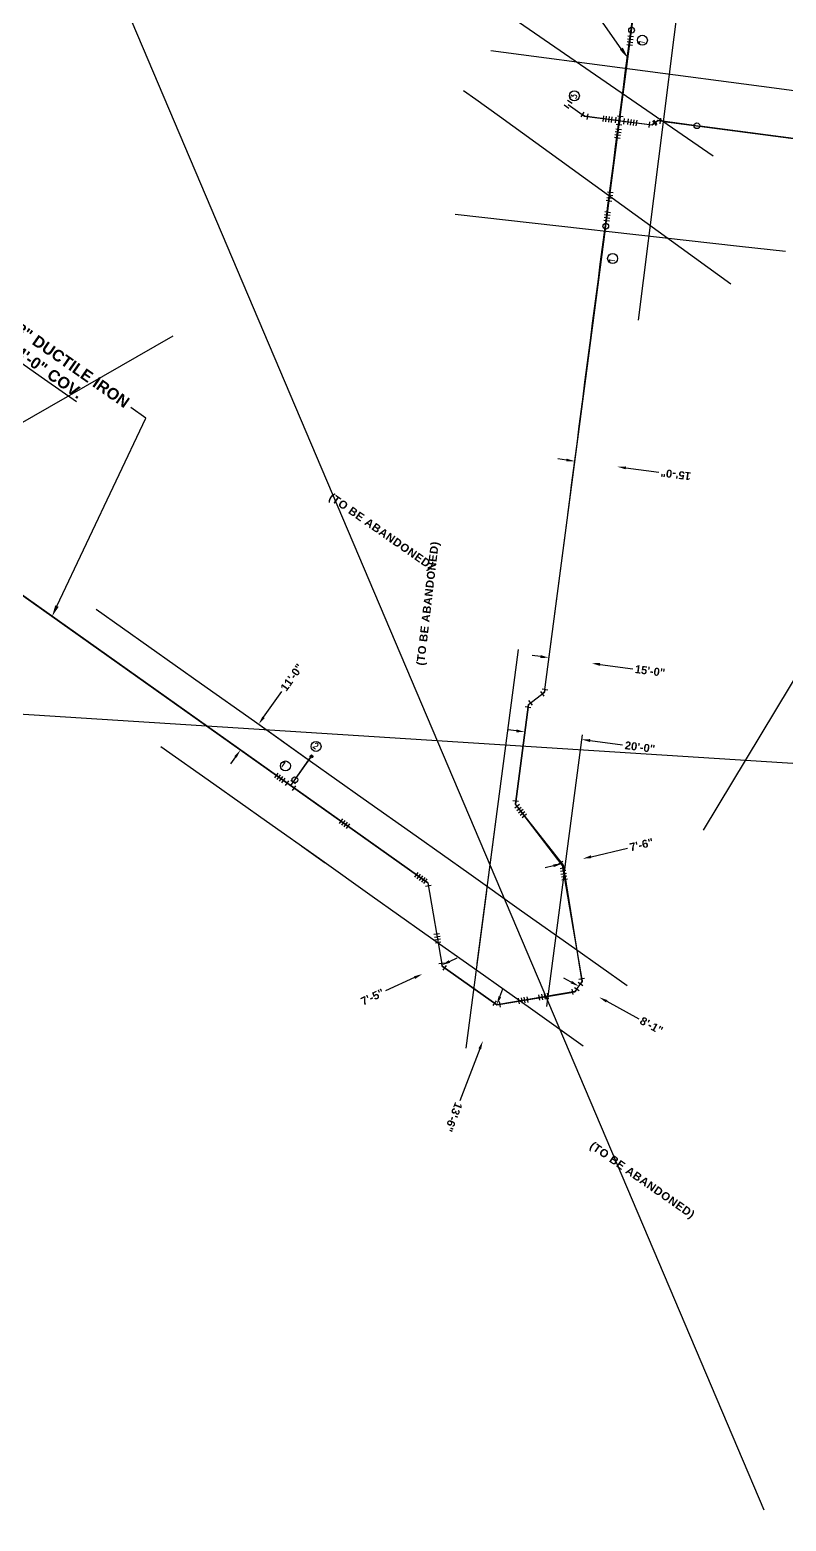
# Model space of a CAD drawing. Header units: feet. Extents: x 0 to 2707995, y 0 to 272563.
# Drawn here: x 2706320 to 2706585, y 270313 to 270835 of the extents above; entities that cross this region are included whole.
import ezdxf
from ezdxf import colors
from ezdxf.entities.mleader import LeaderData, LeaderLine
from ezdxf.math import Vec2, Vec3

# ---------------------------------------------------------------- set-up
doc = ezdxf.new("R2010")
doc.units = ezdxf.units.FT
doc.header["$LTSCALE"] = 20
doc.layers.add('_Non-Plottable Layer', color=21, linetype='Continuous', plot=False)
doc.layers.add('CALC', color=10, linetype='Continuous', plot=False)
for name, color, linetype in [('AlbertToolLayer', 40, 'Continuous'), ('C-PR-WATER', 4, 'Continuous'), ('C-PR-WATER-ABAND', 3, 'Continuous'), ('C-PR-WATER-ABAND-OFF', 3, 'Continuous'), ('C-PR-WATER-DIM', 4, 'Continuous'), ('C-PR-WATER-FITTING', 4, 'Continuous'), ('C-PR-WATER-TXT (W-2)', 4, 'Continuous'), ('C-PR-WATER-TXT-#', 6, 'Continuous')]:
    doc.layers.add(name, color=color, linetype=linetype)
doc.styles.add('ARIAL', font='arialbd.ttf', dxfattribs={"height": 0.24})
doc.styles.add('PROPOSED PLAN', font='arialbd.ttf', dxfattribs={"height": 2.8})
doc.styles.get("Standard").update_dxf_attribs({"font": 'simplex.shx'})
doc.dimstyles.new('PWD Proposed', dxfattribs={"dimtxt": 2.8, "dimasz": 3, "dimexe": 0.18, "dimexo": 0.0625, "dimgap": 1, "dimtad": 0, "dimdec": 0, "dimlfac": 12, "dimzin": 1, "dimdsep": 46, "dimlunit": 4, "dimtxsty": 'PROPOSED PLAN', "dimcen": 0, "dimse1": 1, "dimse2": 1, "dimclrd": 256, "dimclrt": 3, "dimadec": 1, "dimazin": 0, "dimtfac": 1, "dimtdec": 0, "dimtofl": 0, "dimtmove": 0, "dimatfit": 1, "dimfxl": 0.18, "dimfrac": 2, "dimtolj": 1, "dimtzin": 0, "dimlwd": -1, "dimarcsym": 0})

# ---------------------------------------------------------------- blocks, each defined once
blk = doc.blocks.new('*U104')
at = {"layer": 'C-PR-WATER-FITTING'}
for p, q in [((0, -1.41), (-1.41, 0)), ((1, -1), (1, 1))]:
    blk.add_line(p, q, dxfattribs=at)
at = {"layer": 'C-PR-WATER-FITTING', "flags": 128}
blk.add_lwpolyline([(-0.71, -0.71), (0, 0), (1, 0)], dxfattribs=at)
blk = doc.blocks.new('*U89')
at = {"layer": 'C-PR-WATER-FITTING'}
for p, q in [((0, -1.41), (-1.41, 0)), ((1, -1), (1, 1))]:
    blk.add_line(p, q, dxfattribs=at)
at = {"layer": 'C-PR-WATER-FITTING', "flags": 128}
blk.add_lwpolyline([(-0.71, -0.71), (0, 0), (1, 0)], dxfattribs=at)
blk = doc.blocks.new('*U274')
at = {"layer": 'C-PR-WATER-FITTING'}
blk.add_line((1.5, -0.04), (-1.5, 0.03), dxfattribs=at)
for points in [[(-1.52, -0.97), (-1.47, 1.03)], [(1.04, 1.47), (-0.96, 1.52)], [(0, -0.01), (0.04, 1.49)], [(1.48, -1.04), (1.53, 0.96)], [(0.96, -1.53), (-1.04, -1.48)], [(0, -0.01), (-0.04, -1.51)]]:
    blk.add_lwpolyline(points, dxfattribs=at)
blk = doc.blocks.new('*U88')
at = {"layer": 'C-PR-WATER-FITTING'}
for p, q in [((-0.54, -1.31), (-1.31, 0.54)), ((1, -1), (1, 1))]:
    blk.add_line(p, q, dxfattribs=at)
blk.add_lwpolyline([(-0.92, -0.38), (0, 0)], dxfattribs=at)
at = {"layer": 'C-PR-WATER-FITTING', "flags": 128}
blk.add_lwpolyline([(0, 0), (1, 0)], dxfattribs=at)
blk = doc.blocks.new('*U242')
at = {"layer": 'C-PR-WATER-FITTING'}
for p, q in [((-1.36, -0.4), (-0.39, 1.35)), ((0.4, -1.36), (1.36, 0.39))]:
    blk.add_line(p, q, dxfattribs=at)
blk = doc.blocks.new('*U214')
at = {"layer": 'C-PR-WATER-FITTING'}
for p, q in [((0.9, 0.43), (-0.9, -0.43)), ((1.33, -0.48), (-0.48, -1.33)), ((1.76, -1.38), (-0.05, -2.24)), ((2.19, -2.29), (0.38, -3.14))]:
    blk.add_line(p, q, dxfattribs=at)
blk = doc.blocks.new('*U91')
at = {"layer": 'C-PR-WATER-FITTING'}
for p, q in [((-0.43, 0.9), (0.43, -0.9)), ((0.48, 1.33), (1.33, -0.48)), ((1.38, 1.76), (2.24, -0.05)), ((2.29, 2.19), (3.14, 0.38))]:
    blk.add_line(p, q, dxfattribs=at)
blk = doc.blocks.new('*U238')
at = {"layer": 'C-PR-WATER-FITTING'}
blk.add_circle((0, -0.01), 1, dxfattribs=at)
blk = doc.blocks.new('*U101')
at = {"layer": 'C-PR-WATER-FITTING'}
for p, q in [((0.88, 0.47), (-0.88, -0.47)), ((1.35, -0.42), (-0.42, -1.35)), ((1.82, -1.3), (0.05, -2.24)), ((2.29, -2.19), (0.52, -3.12))]:
    blk.add_line(p, q, dxfattribs=at)
blk = doc.blocks.new('*U254')
at = {"layer": 'C-PR-WATER-FITTING'}
blk.add_circle((0, -0.01), 1, dxfattribs=at)
blk = doc.blocks.new('*U207')
at = {"layer": 'C-PR-WATER-FITTING'}
for p, q in [((-0.54, -1.31), (-1.31, 0.54)), ((1, -1), (1, 1))]:
    blk.add_line(p, q, dxfattribs=at)
blk.add_lwpolyline([(-0.92, -0.38), (0, 0)], dxfattribs=at)
at = {"layer": 'C-PR-WATER-FITTING', "flags": 128}
blk.add_lwpolyline([(0, 0), (1, 0)], dxfattribs=at)
blk = doc.blocks.new('*U102')
at = {"layer": 'C-PR-WATER-FITTING'}
for p, q in [((0.47, 0.88), (-0.47, -0.88)), ((1.35, 0.42), (0.42, -1.35)), ((2.24, -0.05), (1.3, -1.82)), ((3.12, -0.52), (2.19, -2.29))]:
    blk.add_line(p, q, dxfattribs=at)
blk = doc.blocks.new('*U255')
at = {"layer": 'C-PR-WATER-FITTING'}
blk.add_line((-0.73, -1.32), (0.73, 1.3), dxfattribs=at)
for points in [[(-0.14, 1.79), (1.61, 0.81)], [(0.82, -1.61), (1.8, 0.13)], [(-1.6, -0.83), (0.14, -1.8)], [(0, -0.01), (1.31, -0.74)]]:
    blk.add_lwpolyline(points, dxfattribs=at)
blk.add_circle((2.18, -1.23), 1, dxfattribs=at)
blk = doc.blocks.new('*U256')
at = {"layer": 'C-PR-WATER-FITTING'}
h = blk.add_hatch(color=256, dxfattribs=at)
h.dxf.hatch_style = 1
h.paths.add_polyline_path([(0.5, -0.01, 1), (-0.5, -0.01, 1)])
blk.add_circle((0, -0.01), 0.5, dxfattribs=at)
blk = doc.blocks.new('*U103')
at = {"layer": 'C-PR-WATER-FITTING'}
for p, q in [((-0.67, 0.74), (0.67, -0.74)), ((0.07, 1.41), (1.41, -0.07)), ((0.81, 2.08), (2.15, 0.6)), ((1.55, 2.76), (2.89, 1.27))]:
    blk.add_line(p, q, dxfattribs=at)
blk = doc.blocks.new('*U105')
at = {"layer": 'C-PR-WATER-FITTING'}
for p, q in [((-2.76, 1.55), (-1.27, 2.89)), ((-2.08, 0.81), (-0.6, 2.15)), ((-1.41, 0.07), (0.07, 1.41)), ((-0.74, -0.67), (0.74, 0.67))]:
    blk.add_line(p, q, dxfattribs=at)
blk = doc.blocks.new('*U106')
at = {"layer": 'C-PR-WATER-FITTING'}
for p, q in [((0.05, 1), (-0.05, -1)), ((1.05, 0.95), (0.95, -1.05)), ((2.05, 0.9), (1.95, -1.1)), ((3.05, 0.85), (2.95, -1.15))]:
    blk.add_line(p, q, dxfattribs=at)
blk = doc.blocks.new('*U107')
at = {"layer": 'C-PR-WATER-FITTING'}
for p, q in [((0, -1.41), (-1.41, 0)), ((1, -1), (1, 1))]:
    blk.add_line(p, q, dxfattribs=at)
at = {"layer": 'C-PR-WATER-FITTING', "flags": 128}
blk.add_lwpolyline([(-0.71, -0.71), (0, 0), (1, 0)], dxfattribs=at)
blk = doc.blocks.new('*D137')
at = {"layer": 'C-PR-WATER-DIM', "linetype": 'Continuous', "transparency": 16777216}
for p, q in [((2706507.67, 270684.34), (2706504.69, 270684.73)), ((2706528.49, 270681.6), (2706539.96, 270680.09))]:
    blk.add_line(p, q, dxfattribs=at)
at = {"layer": 'C-PR-WATER-DIM', "transparency": 16777216}
for points in [[(2706507.73, 270684.84), (2706507.6, 270683.84), (2706510.64, 270683.95)], [(2706528.55, 270682.1), (2706528.42, 270681.11), (2706525.51, 270681.99)]]:
    blk.add_solid(points, dxfattribs=at)
at = {"layer": 'C-PR-WATER-DIM', "transparency": 16777216, "insert": (2706545.96, 270679.3), "char_height": 2.8, "attachment_point": 5, "rotation": 172.5068, "style": 'PROPOSED PLAN'}
blk.add_mtext('\\A1;15\'-0"', dxfattribs=at)
blk = doc.blocks.new('*D138')
at = {"layer": 'C-PR-WATER-DIM', "linetype": 'Continuous', "transparency": 16777216}
for p, q in [((2706498.63, 270615.6), (2706495.65, 270615.99)), ((2706519.44, 270612.86), (2706530.91, 270611.36))]:
    blk.add_line(p, q, dxfattribs=at)
at = {"layer": 'C-PR-WATER-DIM', "transparency": 16777216}
for points in [[(2706498.69, 270616.1), (2706498.56, 270615.11), (2706501.6, 270615.21)], [(2706519.51, 270613.36), (2706519.38, 270612.37), (2706516.47, 270613.26)]]:
    blk.add_solid(points, dxfattribs=at)
at = {"layer": 'C-PR-WATER-DIM', "transparency": 16777216, "insert": (2706536.92, 270610.57), "char_height": 2.8, "attachment_point": 5, "rotation": 352.5068, "style": 'PROPOSED PLAN'}
blk.add_mtext('\\A1;15\'-0"', dxfattribs=at)
blk = doc.blocks.new('*D139')
at = {"layer": 'C-PR-WATER-DIM', "linetype": 'Continuous', "transparency": 16777216}
for p, q in [((2706516.35, 270545.6), (2706529.04, 270548.62)), ((2706503.18, 270542.46), (2706500.26, 270541.76))]:
    blk.add_line(p, q, dxfattribs=at)
at = {"layer": 'C-PR-WATER-DIM', "transparency": 16777216}
for points in [[(2706516.23, 270546.08), (2706516.46, 270545.11), (2706513.43, 270544.9)], [(2706503.06, 270542.94), (2706503.29, 270541.97), (2706506.1, 270543.15)]]:
    blk.add_solid(points, dxfattribs=at)
at = {"layer": 'C-PR-WATER-DIM', "transparency": 16777216, "insert": (2706533.94, 270549.79), "char_height": 2.8, "attachment_point": 5, "rotation": 13.411, "style": 'PROPOSED PLAN'}
blk.add_mtext('\\A1;7\'-6"', dxfattribs=at)
blk = doc.blocks.new('*D140')
at = {"layer": 'C-PR-WATER-DIM', "linetype": 'Continuous', "transparency": 16777216}
for p, q in [((2706509.38, 270501.73), (2706506.74, 270503.16)), ((2706521.78, 270495.01), (2706533, 270488.93))]:
    blk.add_line(p, q, dxfattribs=at)
at = {"layer": 'C-PR-WATER-DIM', "transparency": 16777216}
for points in [[(2706509.62, 270502.17), (2706509.14, 270501.29), (2706512.02, 270500.3)], [(2706522.02, 270495.45), (2706521.55, 270494.57), (2706519.15, 270496.44)]]:
    blk.add_solid(points, dxfattribs=at)
at = {"layer": 'C-PR-WATER-DIM', "transparency": 16777216, "insert": (2706537.44, 270486.53), "char_height": 2.8, "attachment_point": 5, "rotation": 331.5568, "style": 'PROPOSED PLAN'}
blk.add_mtext('\\A1;8\'-1"', dxfattribs=at)
blk = doc.blocks.new('*D141')
at = {"layer": 'C-PR-WATER-DIM', "linetype": 'Continuous', "transparency": 16777216}
for p, q in [((2706484.38, 270496.59), (2706485.45, 270499.39)), ((2706477.35, 270478.35), (2706470.34, 270460.17))]:
    blk.add_line(p, q, dxfattribs=at)
at = {"layer": 'C-PR-WATER-DIM', "transparency": 16777216}
for points in [[(2706483.91, 270496.77), (2706484.84, 270496.41), (2706483.3, 270493.79)], [(2706476.88, 270478.53), (2706477.82, 270478.17), (2706478.43, 270481.15)]]:
    blk.add_solid(points, dxfattribs=at)
at = {"layer": 'C-PR-WATER-DIM', "transparency": 16777216, "insert": (2706468.17, 270454.52), "char_height": 2.8, "attachment_point": 5, "rotation": 248.9275, "style": 'PROPOSED PLAN'}
blk.add_mtext('\\A1;13\'-6"', dxfattribs=at)
blk = doc.blocks.new('*D142')
at = {"layer": 'C-PR-WATER-DIM', "linetype": 'Continuous', "transparency": 16777216}
for p, q in [((2706466.76, 270508.93), (2706469.49, 270510.19)), ((2706454.54, 270503.31), (2706444.39, 270498.63))]:
    blk.add_line(p, q, dxfattribs=at)
at = {"layer": 'C-PR-WATER-DIM', "transparency": 16777216}
for points in [[(2706466.55, 270509.39), (2706466.97, 270508.48), (2706464.04, 270507.68)], [(2706454.33, 270503.76), (2706454.75, 270502.85), (2706457.27, 270504.56)]]:
    blk.add_solid(points, dxfattribs=at)
at = {"layer": 'C-PR-WATER-DIM', "transparency": 16777216, "insert": (2706439.81, 270496.53), "char_height": 2.8, "attachment_point": 5, "rotation": 24.7224, "style": 'PROPOSED PLAN'}
blk.add_mtext('\\A1;7\'-5"', dxfattribs=at)
blk = doc.blocks.new('*D143')
at = {"layer": 'C-PR-WATER-DIM', "linetype": 'Continuous', "transparency": 16777216}
for p, q in [((2706401.73, 270594.37), (2706408.11, 270603.36)), ((2706391.9, 270580.5), (2706390.16, 270578.05))]:
    blk.add_line(p, q, dxfattribs=at)
at = {"layer": 'C-PR-WATER-DIM', "transparency": 16777216}
for points in [[(2706401.32, 270594.65), (2706402.14, 270594.08), (2706399.99, 270591.92)], [(2706391.49, 270580.79), (2706392.3, 270580.21), (2706393.63, 270582.95)]]:
    blk.add_solid(points, dxfattribs=at)
at = {"layer": 'C-PR-WATER-DIM', "transparency": 16777216, "insert": (2706411.61, 270608.3), "char_height": 2.8, "attachment_point": 5, "rotation": 54.6627, "style": 'PROPOSED PLAN'}
blk.add_mtext('\\A1;11\'-0"', dxfattribs=at)
blk = doc.blocks.new('*U212')
at = {"layer": 'C-PR-WATER-FITTING'}
for p, q in [((-0.48, -1.33), (-1.33, 0.48)), ((0.6, -1.28), (1.28, 0.6))]:
    blk.add_line(p, q, dxfattribs=at)
at = {"layer": 'C-PR-WATER-FITTING', "flags": 128}
blk.add_lwpolyline([(-0.9, -0.43), (0, 0), (0.94, -0.34)], dxfattribs=at)
blk = doc.blocks.new('*U213')
at = {"layer": 'C-PR-WATER-FITTING'}
for p, q in [((-0.6, 1.28), (-1.28, -0.6)), ((0.48, 1.33), (1.33, -0.48))]:
    blk.add_line(p, q, dxfattribs=at)
at = {"layer": 'C-PR-WATER-FITTING', "flags": 128}
blk.add_lwpolyline([(0.9, 0.43), (0, 0), (-0.94, 0.34)], dxfattribs=at)
blk = doc.blocks.new('*U215')
at = {"layer": 'C-PR-WATER-FITTING'}
for p, q in [((0.74, 0.67), (-0.74, -0.67)), ((1.41, -0.07), (-0.07, -1.41)), ((2.09, -0.81), (0.61, -2.15)), ((2.76, -1.55), (1.28, -2.89))]:
    blk.add_line(p, q, dxfattribs=at)
blk = doc.blocks.new('*U216')
at = {"layer": 'C-PR-WATER-FITTING'}
for p, q in [((0.34, 0.94), (-0.34, -0.94)), ((1.28, 0.6), (0.6, -1.28)), ((2.22, 0.25), (1.54, -1.62)), ((3.16, -0.09), (2.48, -1.97))]:
    blk.add_line(p, q, dxfattribs=at)
blk = doc.blocks.new('*D220')
at = {"layer": 'C-PR-WATER-DIM', "linetype": 'Continuous', "transparency": 16777216}
for p, q in [((2706490.16, 270589.62), (2706487.19, 270590.01)), ((2706515.94, 270586.23), (2706527.31, 270584.74))]:
    blk.add_line(p, q, dxfattribs=at)
at = {"layer": 'C-PR-WATER-DIM', "transparency": 16777216}
for points in [[(2706490.23, 270590.12), (2706490.1, 270589.13), (2706493.14, 270589.23)], [(2706516.01, 270586.73), (2706515.88, 270585.74), (2706512.97, 270586.62)]]:
    blk.add_solid(points, dxfattribs=at)
at = {"layer": 'C-PR-WATER-DIM', "transparency": 16777216, "insert": (2706533.41, 270583.93), "char_height": 2.8, "attachment_point": 5, "rotation": 352.5068, "style": 'PROPOSED PLAN'}
blk.add_mtext('\\A1;20\'-0"', dxfattribs=at)

msp = doc.modelspace()

# ---------------------------------------------------------------- linework, layer by layer
at = {"layer": '_Non-Plottable Layer'}
for p, q in [((2706343.112, 270632.231), (2706361.579, 270619.143)), ((2706361.579, 270619.143), (2706380.046, 270606.055)), ((2706380.046, 270606.055), (2706398.513, 270592.967)), ((2706399.683, 270592.138), (2706418.15, 270579.05))]:
    msp.add_line(p, q, dxfattribs=at)
at = {"layer": 'AlbertToolLayer'}
for p, q in [((2706555.62, 270554.909), (2706936.365, 271186.357)), ((2706555.62, 270554.909), (2706936.365, 271186.357)), ((2706348.238, 270855.138), (2706576.76, 270317.099)), ((2706348.238, 270855.138), (2706576.76, 270317.099)), ((2706369.931, 270727.669), (2706163.802, 270609.577)), ((2706369.931, 270727.669), (2706163.802, 270609.577)), ((2706754.181, 270567.437), (2706170.817, 270604.801)), ((2706754.181, 270567.437), (2706170.817, 270604.801))]:
    msp.add_line(p, q, dxfattribs=at)
at = {"layer": 'C-PR-WATER'}
for p, q in [((2706459.216, 270536.436), (2706041.028, 270832.843)), ((2706521.58, 270767.137), (2706530.344, 270833.725)), ((2706508.291, 270808.754), (2706514.063, 270804.663)), ((2706526.307, 270803.053), (2706514.063, 270804.663)), ((2706526.314, 270803.052), (2706537.665, 270801.556)), ((2706539.612, 270803.049), (2706537.665, 270801.556)), ((2706552.342, 270801.408), (2706539.645, 270803.075)), ((2706751.131, 270775.26), (2706554.325, 270801.147)), ((2706500.013, 270603.154), (2706521.326, 270765.155)), ((2706413.247, 270573.332), (2706418.47, 270580.702)), ((2706411.221, 270570.473), (2706412.091, 270571.701)), ((2706506.209, 270542.683), (2706489.823, 270564.032)), ((2706506.209, 270542.683), (2706513.213, 270501.973)), ((2706459.216, 270536.436), (2706464.23, 270507.261)), ((2706483.297, 270493.786), (2706464.23, 270507.261)), ((2706510.764, 270498.506), (2706483.297, 270493.786)), ((2706510.764, 270498.506), (2706513.213, 270501.973))]:
    msp.add_line(p, q, dxfattribs=at)
for points in [[(2706494.402, 270598.848), (2706500.013, 270603.154)], [(2706494.402, 270598.848), (2706489.823, 270564.032)]]:
    msp.add_lwpolyline(points, dxfattribs=at)
at = {"layer": 'C-PR-WATER-TXT-#'}
for centre in [(2706534.247, 270831.199), (2706510.452, 270811.747), (2706523.855, 270754.859), (2706420.075, 270584.182), (2706409.354, 270577.346)]:
    msp.add_circle(centre, 1.75, dxfattribs=at)
at = {"layer": 'CALC'}
for p, q in [((2706456.081, 270861.654), (2706559.007, 270790.724)), ((2706532.867, 270733.327), (2706549.283, 270862.734)), ((2706580.341, 270814.423), (2706481.195, 270827.463)), ((2706471.693, 270813.662), (2706476.041, 270810.58)), ((2706597.105, 270812.218), (2706580.341, 270814.423)), ((2706476.041, 270810.58), (2706484.241, 270804.638)), ((2706484.241, 270804.638), (2706565.21, 270745.953)), ((2706541.681, 270802.808), (2706641.759, 270789.644)), ((2706568.183, 270759.079), (2706468.802, 270770.183)), ((2706584.323, 270757.275), (2706568.183, 270759.079)), ((2706490.818, 270618.106), (2706490.115, 270612.761)), ((2706490.115, 270612.761), (2706483.595, 270563.188)), ((2706398.513, 270592.967), (2706416.98, 270579.879)), ((2706513.176, 270588.217), (2706506.656, 270538.644)), ((2706365.828, 270584.184), (2706384.295, 270571.096)), ((2706411.212, 270570.461), (2706417.603, 270579.478)), ((2706411.223, 270570.477), (2706418.47, 270580.702)), ((2706418.15, 270579.05), (2706436.617, 270565.962)), ((2706384.295, 270571.096), (2706402.762, 270558.008)), ((2706436.617, 270565.962), (2706455.084, 270552.874)), ((2706483.595, 270563.188), (2706476.371, 270508.27)), ((2706402.762, 270558.008), (2706421.229, 270544.921)), ((2706482.892, 270557.843), (2706476.371, 270508.27)), ((2706455.084, 270552.874), (2706473.551, 270539.786)), ((2706415.102, 270549.263), (2706423.32, 270543.438)), ((2706421.229, 270544.921), (2706439.695, 270531.833)), ((2706507.206, 270542.828), (2706500.686, 270493.255)), ((2706473.551, 270539.786), (2706492.017, 270526.698)), ((2706439.695, 270531.833), (2706458.162, 270518.745)), ((2706479.7, 270533.574), (2706472.476, 270478.656)), ((2706492.017, 270526.698), (2706510.484, 270513.611)), ((2706458.162, 270518.745), (2706476.629, 270505.657)), ((2706510.484, 270513.611), (2706528.951, 270500.523)), ((2706476.629, 270505.657), (2706495.096, 270492.569)), ((2706495.096, 270492.569), (2706513.563, 270479.481))]:
    msp.add_line(p, q, dxfattribs=at)
for points in [[(2706508.182, 270665.248), (2706551.529, 270994.831), (2706560.899, 271010.487), (2706544.288, 271076.622), (2706529.06, 271102.625), (2706504.182, 271120.185)], [(2706528.695, 270821.215), (2706551.529, 270994.831), (2706560.899, 271010.487), (2706544.288, 271076.622), (2706529.065, 271102.618), (2706504.182, 271120.185)], [(2706508.291, 270808.754), (2706514.063, 270804.663), (2706537.657, 270801.557), (2706539.645, 270803.075), (2706641.759, 270789.644)], [(2706508.291, 270808.754), (2706514.063, 270804.663), (2706537.665, 270801.556), (2706539.645, 270803.075), (2706541.685, 270802.842)], [(2706508.182, 270665.248), (2706521.217, 270764.326)], [(2706235.246, 270695.183), (2706459.216, 270536.436), (2706464.23, 270507.261), (2706483.297, 270493.786), (2706510.774, 270498.337)], [(2706510.764, 270498.506), (2706513.213, 270501.973), (2706506.659, 270542.683), (2706489.823, 270564.032), (2706494.402, 270598.848), (2706500.013, 270603.154), (2706508.163, 270665.1)], [(2706411.228, 270570.474), (2706418.184, 270580.297)]]:
    msp.add_lwpolyline(points, dxfattribs=at)
msp.add_lwpolyline([(2706508.182, 270665.248, -0.0013692), (2706551.529, 270994.831), (2706560.899, 271010.487), (2706544.288, 271076.621), (2706529.06, 271102.625), (2706504.182, 271120.185)], format="xyb", dxfattribs=at)

# ---------------------------------------------------------------- block references
at = {"layer": 'C-PR-WATER-FITTING'}
for name, p, rotation in [('*U101', (2706530.176, 270832.452), 324.6738889241751), ('*U254', (2706530.469, 270834.715), 83.92415502369693), ('*U242', (2706508.291, 270808.754), 83.92415502369693), ('*U88', (2706514.063, 270804.663), 147.217965863971), ('*U91', (2706523.602, 270803.409), 147.217965863971), ('*U214', (2706525.526, 270797.116), 147.217965863971), ('*U274', (2706526.307, 270803.053), 83.92415502369693), ('*U91', (2706532.26, 270802.268), 147.217965863971), ('*U254', (2706553.327, 270801.278), 83.92415502369693), ('*U214', (2706522.625, 270775.071), 147.217965863971), ('*U214', (2706521.711, 270768.13), 147.217965863971), ('*U238', (2706521.45, 270766.146), 83.92415502369693), ('*U89', (2706500.013, 270603.154), 217.5067486023039), ('*U89', (2706494.402, 270598.848), 37.50674860230389), ('*U256', (2706418.47, 270580.702), 83.92415502369693), ('*U102', (2706408.732, 270572.219), 172.5071740749816), ('*U255', (2706411.221, 270570.473), 83.92415502369693), ('*U89', (2706489.823, 270564.032), 82.5067206215994), ('*U216', (2706492.933, 270559.98), 147.5386458989817), ('*U102', (2706431.298, 270556.238), 172.5071740749816), ('*U106', (2706457.627, 270537.563), 147.5386458989817), ('*U215', (2706507.063, 270537.721), 147.5386458989817), ('*U207', (2706506.209, 270542.683), 282.3229705169088), ('*U107', (2706459.216, 270536.436), 279.6627549989162), ('*U105', (2706462.298, 270518.503), 147.5386458989817), ('*U104', (2706464.23, 270507.261), 99.75087214421067), ('*U104', (2706513.213, 270501.973), 234.7594246334393), ('*U103', (2706501.19, 270496.861), 147.5386458989817), ('*U104', (2706510.764, 270498.506), 189.7594246334393), ('*U104', (2706483.297, 270493.786), 144.7511688837415), ('*U103', (2706494.074, 270495.638), 147.5386458989817)]:
    msp.add_blockref(name, p, dxfattribs=dict(at, rotation=rotation))
at = {"layer": 'C-PR-WATER-FITTING', "xscale": -1, "rotation": 17.76599944831178}
for name, p in [('*U213', (2706537.657, 270801.557)), ('*U212', (2706539.645, 270803.075))]:
    msp.add_blockref(name, p, dxfattribs=at)

# ---------------------------------------------------------------- texts
at = {"layer": 'C-PR-WATER-ABAND', "color": 4, "char_height": 2.8, "width": 48.18924, "attachment_point": 2, "rotation": 325.07361, "style": 'ARIAL'}
for insert in [(2706445.651, 270659.205), (2706536.941, 270432.374)]:
    msp.add_mtext('\\pxql;{\\T1.063;\\C3;(TO BE ABANDONED)}', dxfattribs=dict(at, insert=insert))
at = {"layer": 'C-PR-WATER-ABAND-OFF', "color": 4, "insert": (2706457.973, 270636.608), "char_height": 2.8, "width": 48.18924, "attachment_point": 2, "rotation": 83.23441, "style": 'ARIAL'}
msp.add_mtext('\\pxql;{\\T1.063;\\C3;(TO BE ABANDONED)}', dxfattribs=at)

# ---------------------------------------------------------------- dimensions: what is measured, and where the dimension line sits
at = {"layer": 'C-PR-WATER-DIM'}
for base, p1, p2, angle, picture, middle in [((2706510.643, 270683.949), (2706525.35, 270680.774), (2706510.482, 270682.729), 172.50683, '*D137', (2706545.958, 270679.304)), ((2706393.631, 270582.945), (2706401.951, 270590.531), (2706395.588, 270581.557), 234.66271, '*D143', (2706411.61, 270608.303)), ((2706501.6, 270615.211), (2706516.307, 270612.036), (2706501.439, 270613.992), 172.50683, '*D138', (2706536.915, 270610.566)), ((2706493.137, 270589.231), (2706512.806, 270585.404), (2706492.977, 270588.012), 172.50683, '*D220', (2706533.414, 270583.934)), ((2706506.097, 270543.154), (2706513.54, 270544.431), (2706506.209, 270542.683), 193.41097, '*D139', (2706533.938, 270549.792)), ((2706464.037, 270507.68), (2706457.462, 270504.144), (2706464.23, 270507.261), 24.72241, '*D142', (2706439.812, 270496.526)), ((2706483.297, 270493.786), (2706478.429, 270481.153), (2706483.297, 270493.786), 68.9275, '*D141', (2706468.166, 270454.517)), ((2706512.021, 270500.299), (2706519.114, 270496.38), (2706511.989, 270500.24), 151.55681, '*D140', (2706537.438, 270486.531))]:
    dim = msp.add_linear_dim(base=base, p1=p1, p2=p2, angle=angle, dimstyle='PWD Proposed', override={"dimclrt": 256}, dxfattribs=at)
    dim.commit()
    dim.dimension.update_dxf_attribs({"geometry": picture, "text_midpoint": middle, "dimtype": 161})

# ---------------------------------------------------------------- leaders
at = {"layer": 'C-PR-WATER-TXT (W-2)'}
ml = msp.add_multileader_mtext('Standard', dxfattribs=at)
ml.set_content('PROPOSED 8" DUCTILE IRON {\\LWATER MAIN 4\'-4" COV.}', color=256, style='ARIAL')
ml.set_leader_properties(color=256)
ml.build(insert=Vec2(0, 0))
ml.multileader.update_dxf_attribs({"dogleg_length": 5})
ctx = ml.context
ctx.base_point, ctx.landing_gap_size, ctx.plane_origin, ctx.plane_x_axis, ctx.plane_y_axis = Vec3(2706465.744, 270918.392), 2.5, Vec3(2706068.45, 271029.582), Vec3(0.1304081, 0.9914604), Vec3(-0.9914604, 0.1304081)
notes = []
notes.append((ctx, [(0, (1, 1, 0), (2706465.383, 270915.65), (0.1304081, 0.9914604), 2.766, [(0, [(2706529.192, 270824.974)], 0, [])])]))
ctx.mtext.insert, ctx.mtext.text_direction, ctx.mtext.rotation, ctx.mtext.width, ctx.mtext.defined_height, ctx.mtext.flow_direction = Vec3(2706463.69, 270921.184), Vec3(0.1304081, 0.9914604), 1.4400157, 87.98644, 38.555, 5
ml = msp.add_multileader_mtext('Standard', dxfattribs=at)
ml.set_content('PROPOSED 8" DUCTILE IRON {\\LWATER MAIN 4\'-0" COV.}', color=256, style='ARIAL')
ml.set_leader_properties(color=256)
ml.build(insert=Vec2(0, 0))
ml.multileader.update_dxf_attribs({"dogleg_length": 5})
ctx = ml.context
ctx.base_point, ctx.landing_gap_size, ctx.plane_origin, ctx.plane_x_axis, ctx.plane_y_axis = Vec3(2706286.016, 270750.989), 2.5, Vec3(2706502.995, 270688.683), Vec3(0.8203154, -0.5719114), Vec3(0.5719114, 0.8203154)
notes.append((ctx, [(1, (1, 1, 0), (2706360.536, 270699.034), (-0.8203154, 0.5719114), 6.427, [(0, [(2706327.715, 270629.648)], 0, [])])]))
ctx.mtext.insert, ctx.mtext.text_direction, ctx.mtext.rotation, ctx.mtext.width, ctx.mtext.defined_height, ctx.mtext.flow_direction = Vec3(2706289.44, 270751.528), Vec3(0.8203154, -0.5719114), 5.6743512, 87.98644, 38.555, 5
at = {"layer": 'C-PR-WATER-TXT-#'}
ml = msp.add_multileader_mtext('Standard', dxfattribs=at)
ml.set_content('2  ', color=256)
ml.set_leader_properties(color=256)
ml.build(insert=Vec2(0, 0))
ml.multileader.update_dxf_attribs({"dogleg_length": 1.5, "arrow_head_size": 2})
ctx = ml.context
ctx.base_point, ctx.char_height, ctx.arrow_head_size, ctx.landing_gap_size, ctx.plane_origin, ctx.plane_x_axis, ctx.plane_y_axis = Vec3(2706778.852, 271218.606), 2, 2, 1.7, Vec3(2706800.559, 271200.626), Vec3(0.8203154, -0.5719114), Vec3(0.5719114, 0.8203154)
ctx.text_align_type = 2
notes.append((ctx, [(0, (0, 0, 0), (0, 0), (1, 0), 1, [])]))
ctx.mtext.insert, ctx.mtext.text_direction, ctx.mtext.rotation, ctx.mtext.width, ctx.mtext.alignment, ctx.mtext.line_spacing_factor, ctx.mtext.flow_direction = Vec3(2706781.912, 271217.692), Vec3(0.8203154, -0.5719114), 5.6743512, 0.47619, 3, 0.75, 5
ml = msp.add_multileader_mtext('Standard', dxfattribs=at)
ml.set_content('2  ', color=256)
ml.set_leader_properties(color=256)
ml.build(insert=Vec2(0, 0))
ml.multileader.update_dxf_attribs({"dogleg_length": 1.5, "arrow_head_size": 2})
ctx = ml.context
ctx.base_point, ctx.char_height, ctx.arrow_head_size, ctx.landing_gap_size, ctx.plane_origin, ctx.plane_x_axis, ctx.plane_y_axis = Vec3(2706523.213, 270900.86), 2, 2, 1.7, Vec3(2706527.253, 270928.482), Vec3(0.0657203, 0.9978381), Vec3(-0.9978381, 0.0657203)
ctx.text_align_type = 2
notes.append((ctx, [(0, (0, 0, 0), (0, 0), (1, 0), 1, [])]))
ctx.mtext.insert, ctx.mtext.text_direction, ctx.mtext.rotation, ctx.mtext.width, ctx.mtext.alignment, ctx.mtext.line_spacing_factor, ctx.mtext.flow_direction = Vec3(2706522.415, 270903.952), Vec3(0.0657203, 0.9978381), 1.5050286, 0.47619, 3, 0.75, 5
ml = msp.add_multileader_mtext('Standard', dxfattribs=at)
ml.set_content('1  ', color=256)
ml.set_leader_properties(color=256)
ml.build(insert=Vec2(0, 0))
ml.multileader.update_dxf_attribs({"dogleg_length": 1.5, "arrow_head_size": 2})
ctx = ml.context
ctx.base_point, ctx.char_height, ctx.arrow_head_size, ctx.landing_gap_size, ctx.plane_origin, ctx.plane_x_axis, ctx.plane_y_axis = Vec3(2706531.725, 270901.571), 2, 2, 1.7, Vec3(2706537.912, 270928.833), Vec3(0.1414331, 0.9899478), Vec3(-0.9899478, 0.1414331)
ctx.text_align_type = 2
notes.append((ctx, [(0, (0, 0, 0), (0, 0), (1, 0), 1, [])]))
ctx.mtext.insert, ctx.mtext.text_direction, ctx.mtext.rotation, ctx.mtext.width, ctx.mtext.alignment, ctx.mtext.line_spacing_factor, ctx.mtext.flow_direction = Vec3(2706531.043, 270903.867), Vec3(0.1414331, 0.9899478), 1.4288874, 0.47619, 3, 0.75, 5
ml = msp.add_multileader_mtext('Standard', dxfattribs=at)
ml.set_content('1  ', color=256)
ml.set_leader_properties(color=256)
ml.build(insert=Vec2(0, 0))
ml.multileader.update_dxf_attribs({"dogleg_length": 1.5, "arrow_head_size": 2})
ctx = ml.context
ctx.base_point, ctx.char_height, ctx.arrow_head_size, ctx.landing_gap_size, ctx.plane_origin, ctx.plane_x_axis, ctx.plane_y_axis = Vec3(2706533.823, 270829.163), 2, 2, 1.7, Vec3(2706540.011, 270856.425), Vec3(0.1414331, 0.9899478), Vec3(-0.9899478, 0.1414331)
ctx.text_align_type = 2
notes.append((ctx, [(0, (0, 0, 0), (0, 0), (1, 0), 1, [])]))
ctx.mtext.insert, ctx.mtext.text_direction, ctx.mtext.rotation, ctx.mtext.width, ctx.mtext.alignment, ctx.mtext.line_spacing_factor, ctx.mtext.flow_direction = Vec3(2706533.141, 270831.459), Vec3(0.1414331, 0.9899478), 1.4288874, 0.47619, 3, 0.75, 5
ml = msp.add_multileader_mtext('Standard', dxfattribs=at)
ml.set_content('1  ', color=256)
ml.set_leader_properties(color=256)
ml.build(insert=Vec2(0, 0))
ml.multileader.update_dxf_attribs({"dogleg_length": 1.5, "arrow_head_size": 2})
ctx = ml.context
ctx.base_point, ctx.char_height, ctx.arrow_head_size, ctx.landing_gap_size, ctx.plane_origin, ctx.plane_x_axis, ctx.plane_y_axis = Vec3(2706761.982, 270824.111), 2, 2, 1.7, Vec3(2706765.941, 270851.785), Vec3(0.0607616, 0.9981523), Vec3(-0.9981523, 0.0607616)
ctx.text_align_type = 2
notes.append((ctx, [(0, (0, 0, 0), (0, 0), (1, 0), 1, [])]))
ctx.mtext.insert, ctx.mtext.text_direction, ctx.mtext.rotation, ctx.mtext.width, ctx.mtext.alignment, ctx.mtext.line_spacing_factor, ctx.mtext.flow_direction = Vec3(2706761.116, 270826.344), Vec3(0.0607616, 0.9981523), 1.5099973, 0.47619, 3, 0.75, 5
ml = msp.add_multileader_mtext('Standard', dxfattribs=at)
ml.set_content('3  ', color=256)
ml.set_leader_properties(color=256)
ml.build(insert=Vec2(0, 0))
ml.multileader.update_dxf_attribs({"dogleg_length": 1.5, "arrow_head_size": 2})
ctx = ml.context
ctx.base_point, ctx.char_height, ctx.arrow_head_size, ctx.landing_gap_size, ctx.plane_origin, ctx.plane_x_axis, ctx.plane_y_axis = Vec3(2706509.982, 270809.343), 2, 2, 1.7, Vec3(2706516.216, 270836.973), Vec3(0.1414331, 0.9899478), Vec3(-0.9899478, 0.1414331)
ctx.text_align_type = 2
notes.append((ctx, [(0, (0, 0, 0), (0, 0), (1, 0), 1, [])]))
ctx.mtext.insert, ctx.mtext.text_direction, ctx.mtext.rotation, ctx.mtext.width, ctx.mtext.alignment, ctx.mtext.line_spacing_factor, ctx.mtext.flow_direction = Vec3(2706509.422, 270812.487), Vec3(0.1414331, 0.9899478), 1.4288874, 0.47619, 3, 0.75, 5
ml = msp.add_multileader_mtext('Standard', dxfattribs=at)
ml.set_content('1  ', color=256)
ml.set_leader_properties(color=256)
ml.build(insert=Vec2(0, 0))
ml.multileader.update_dxf_attribs({"dogleg_length": 1.5, "arrow_head_size": 2})
ctx = ml.context
ctx.base_point, ctx.char_height, ctx.arrow_head_size, ctx.landing_gap_size, ctx.plane_origin, ctx.plane_x_axis, ctx.plane_y_axis = Vec3(2706731.113, 270761.473), 2, 2, 1.7, Vec3(2706735.372, 270789.14), Vec3(0.1304081, 0.9914604), Vec3(-0.9914604, 0.1304081)
ctx.text_align_type = 2
notes.append((ctx, [(0, (0, 0, 0), (0, 0), (1, 0), 1, [])]))
ctx.mtext.insert, ctx.mtext.text_direction, ctx.mtext.rotation, ctx.mtext.width, ctx.mtext.alignment, ctx.mtext.line_spacing_factor, ctx.mtext.flow_direction = Vec3(2706730.405, 270763.761), Vec3(0.1304081, 0.9914604), 1.4400157, 0.47619, 3, 0.75, 5
ml = msp.add_multileader_mtext('Standard', dxfattribs=at)
ml.set_content('1  ', color=256)
ml.set_leader_properties(color=256)
ml.build(insert=Vec2(0, 0))
ml.multileader.update_dxf_attribs({"dogleg_length": 1.5, "arrow_head_size": 2})
ctx = ml.context
ctx.base_point, ctx.char_height, ctx.arrow_head_size, ctx.landing_gap_size, ctx.plane_origin, ctx.plane_x_axis, ctx.plane_y_axis = Vec3(2706749.517, 270757.745), 2, 2, 1.7, Vec3(2706753.475, 270785.419), Vec3(0.0607616, 0.9981523), Vec3(-0.9981523, 0.0607616)
ctx.text_align_type = 2
notes.append((ctx, [(0, (0, 0, 0), (0, 0), (1, 0), 1, [])]))
ctx.mtext.insert, ctx.mtext.text_direction, ctx.mtext.rotation, ctx.mtext.width, ctx.mtext.alignment, ctx.mtext.line_spacing_factor, ctx.mtext.flow_direction = Vec3(2706748.651, 270759.978), Vec3(0.0607616, 0.9981523), 1.5099973, 0.47619, 3, 0.75, 5
ml = msp.add_multileader_mtext('Standard', dxfattribs=at)
ml.set_content('1  ', color=256)
ml.set_leader_properties(color=256)
ml.build(insert=Vec2(0, 0))
ml.multileader.update_dxf_attribs({"dogleg_length": 1.5, "arrow_head_size": 2})
ctx = ml.context
ctx.base_point, ctx.char_height, ctx.arrow_head_size, ctx.landing_gap_size, ctx.plane_origin, ctx.plane_x_axis, ctx.plane_y_axis = Vec3(2706523.431, 270752.823), 2, 2, 1.7, Vec3(2706529.619, 270780.086), Vec3(0.1414331, 0.9899478), Vec3(-0.9899478, 0.1414331)
ctx.text_align_type = 2
notes.append((ctx, [(0, (0, 0, 0), (0, 0), (1, 0), 1, [])]))
ctx.mtext.insert, ctx.mtext.text_direction, ctx.mtext.rotation, ctx.mtext.width, ctx.mtext.alignment, ctx.mtext.line_spacing_factor, ctx.mtext.flow_direction = Vec3(2706522.749, 270755.119), Vec3(0.1414331, 0.9899478), 1.4288874, 0.47619, 3, 0.75, 5
ml = msp.add_multileader_mtext('Standard', dxfattribs=at)
ml.set_content('2  ', color=256)
ml.set_leader_properties(color=256)
ml.build(insert=Vec2(0, 0))
ml.multileader.update_dxf_attribs({"dogleg_length": 1.5, "arrow_head_size": 2})
ctx = ml.context
ctx.base_point, ctx.char_height, ctx.arrow_head_size, ctx.landing_gap_size, ctx.plane_origin, ctx.plane_x_axis, ctx.plane_y_axis = Vec3(2706724.224, 270731.251), 2, 2, 1.7, Vec3(2706731.7, 270757.624), Vec3(0.1304081, 0.9914604), Vec3(-0.9914604, 0.1304081)
ctx.text_align_type = 2
notes.append((ctx, [(0, (0, 0, 0), (0, 0), (1, 0), 1, [])]))
ctx.mtext.insert, ctx.mtext.text_direction, ctx.mtext.rotation, ctx.mtext.width, ctx.mtext.alignment, ctx.mtext.line_spacing_factor, ctx.mtext.flow_direction = Vec3(2706723.628, 270734.389), Vec3(0.1304081, 0.9914604), 1.4400157, 0.47619, 3, 0.75, 5
ml = msp.add_multileader_mtext('Standard', dxfattribs=at)
ml.set_content('1  ', color=256)
ml.set_leader_properties(color=256)
ml.build(insert=Vec2(0, 0))
ml.multileader.update_dxf_attribs({"dogleg_length": 1.5, "arrow_head_size": 2})
ctx = ml.context
ctx.base_point, ctx.char_height, ctx.arrow_head_size, ctx.landing_gap_size, ctx.plane_origin, ctx.plane_x_axis, ctx.plane_y_axis = Vec3(2706748.252, 270700.92), 2, 2, 1.7, Vec3(2706752.51, 270728.588), Vec3(0.1304081, 0.9914604), Vec3(-0.9914604, 0.1304081)
ctx.text_align_type = 2
notes.append((ctx, [(0, (0, 0, 0), (0, 0), (1, 0), 1, [])]))
ctx.mtext.insert, ctx.mtext.text_direction, ctx.mtext.rotation, ctx.mtext.width, ctx.mtext.alignment, ctx.mtext.line_spacing_factor, ctx.mtext.flow_direction = Vec3(2706747.544, 270703.208), Vec3(0.1304081, 0.9914604), 1.4400157, 0.47619, 3, 0.75, 5
ml = msp.add_multileader_mtext('Standard', dxfattribs=at)
ml.set_content('2  ', color=256)
ml.set_leader_properties(color=256)
ml.build(insert=Vec2(0, 0))
ml.multileader.update_dxf_attribs({"dogleg_length": 1.5, "arrow_head_size": 2})
ctx = ml.context
ctx.base_point, ctx.char_height, ctx.arrow_head_size, ctx.landing_gap_size, ctx.plane_origin, ctx.plane_x_axis, ctx.plane_y_axis = Vec3(2706418.175, 270585.593), 2, 2, 1.7, Vec3(2706439.859, 270567.646), Vec3(0.8203154, -0.5719114), Vec3(0.5719114, 0.8203154)
ctx.text_align_type = 2
notes.append((ctx, [(0, (0, 0, 0), (0, 0), (1, 0), 1, [])]))
ctx.mtext.insert, ctx.mtext.text_direction, ctx.mtext.rotation, ctx.mtext.width, ctx.mtext.alignment, ctx.mtext.line_spacing_factor, ctx.mtext.flow_direction = Vec3(2706421.235, 270584.679), Vec3(0.8203154, -0.5719114), 5.6743512, 0.47619, 3, 0.75, 5
ml = msp.add_multileader_mtext('Standard', dxfattribs=at)
ml.set_content('1  ', color=256)
ml.set_leader_properties(color=256)
ml.build(insert=Vec2(0, 0))
ml.multileader.update_dxf_attribs({"dogleg_length": 1.5, "arrow_head_size": 2})
ctx = ml.context
ctx.base_point, ctx.char_height, ctx.arrow_head_size, ctx.landing_gap_size, ctx.plane_origin, ctx.plane_x_axis, ctx.plane_y_axis = Vec3(2706407.579, 270578.607), 2, 2, 1.7, Vec3(2706429.138, 270560.81), Vec3(0.8203154, -0.5719114), Vec3(0.5719114, 0.8203154)
ctx.text_align_type = 2
notes.append((ctx, [(0, (0, 0, 0), (0, 0), (1, 0), 1, [])]))
ctx.mtext.insert, ctx.mtext.text_direction, ctx.mtext.rotation, ctx.mtext.width, ctx.mtext.alignment, ctx.mtext.line_spacing_factor, ctx.mtext.flow_direction = Vec3(2706409.936, 270578.183), Vec3(0.8203154, -0.5719114), 5.6743512, 0.47619, 3, 0.75, 5
for ctx, leaders in notes:
    for number, flags, end, landing, length, lines in leaders:
        leader = LeaderData()
        leader.index, (leader.has_last_leader_line, leader.has_dogleg_vector, leader.attachment_direction) = number, flags
        leader.last_leader_point, leader.dogleg_vector, leader.dogleg_length = Vec3(end), Vec3(landing), length
        for number, points, colour, breaks in lines:
            line = LeaderLine()
            line.index, line.vertices, line.color, line.breaks = number, Vec3.list(points), colors.encode_raw_color(colour), breaks
            leader.lines.append(line)
        ctx.leaders.append(leader)

doc.saveas('drawing.dxf')
